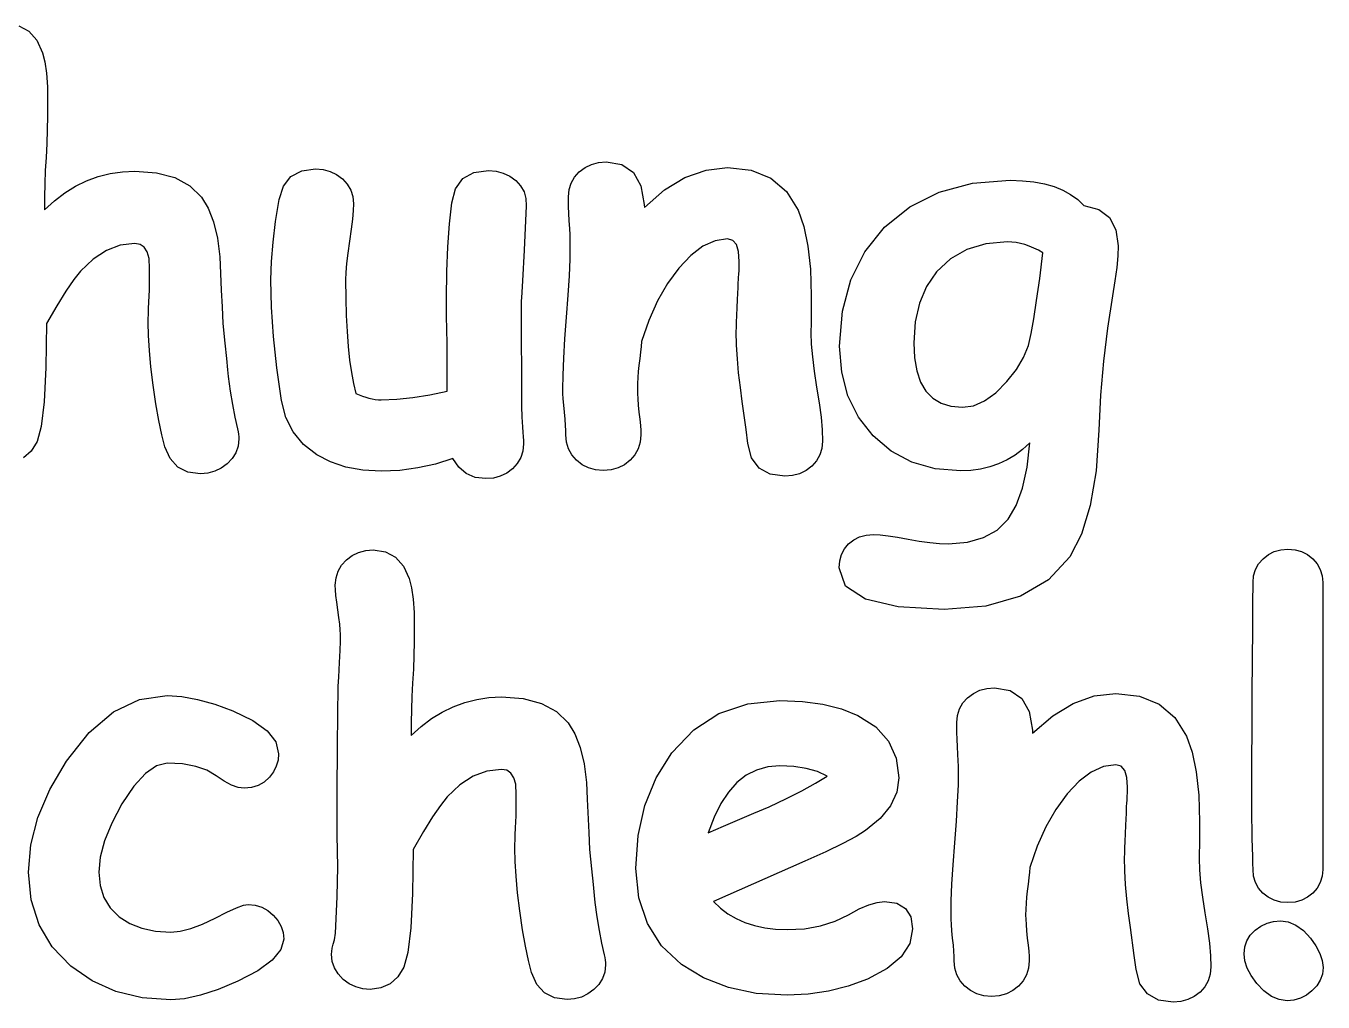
# Model space of a CAD drawing. Extents: x 0.04 to 4.23, y 0.03 to 0.93.
# Drawn here: x 3.186 to 4.227, y 0.143 to 0.927 of the extents above; entities that cross this region are included whole.
import ezdxf

# ---------------------------------------------------------------- set-up
doc = ezdxf.new("R2010")
doc.units = 0
doc.layers.get('0').update_dxf_attribs({"linetype": 'CONTINUOUS'})

msp = doc.modelspace()

# ---------------------------------------------------------------- linework, layer by layer
at = {"color": 0}
for p, q in [((3.17985, 0.926975), (3.18793, 0.922689)), ((3.18793, 0.922689), (3.19428, 0.915474)), ((3.19428, 0.915474), (3.19883, 0.905436)), ((3.19883, 0.905436), (3.20063, 0.898058)), ((3.20063, 0.898058), (3.20193, 0.888943)), ((3.20193, 0.888943), (3.20275, 0.878093)), ((3.20275, 0.878093), (3.20296, 0.865506)), ((3.20296, 0.865506), (3.2029, 0.8546)), ((3.2029, 0.8546), (3.20264, 0.843642)), ((3.20264, 0.843642), (3.20225, 0.832574)), ((3.20225, 0.832574), (3.20167, 0.821451)), ((3.20167, 0.821451), (3.20111, 0.810818)), ((3.40685, 0.810547), (3.41803, 0.812121)), ((3.41803, 0.812121), (3.4241, 0.811578)), ((3.62961, 0.809733), (3.63433, 0.813206)), ((3.63433, 0.813206), (3.63949, 0.815756)), ((3.63949, 0.815756), (3.64518, 0.817219)), ((3.64518, 0.817219), (3.65132, 0.817762)), ((3.65132, 0.817762), (3.6639, 0.815593)), ((3.6639, 0.815593), (3.67312, 0.809244)), ((3.73139, 0.811197), (3.74875, 0.813206)), ((3.74875, 0.813206), (3.76768, 0.811035)), ((3.20111, 0.810818), (3.20068, 0.800293)), ((3.22538, 0.798232), (3.23421, 0.802572)), ((3.23421, 0.802572), (3.24349, 0.805989)), ((3.24349, 0.805989), (3.25304, 0.808431)), ((3.25304, 0.808431), (3.26292, 0.809896)), ((3.26292, 0.809896), (3.27306, 0.810385)), ((3.27306, 0.810385), (3.29031, 0.809082)), ((3.29031, 0.809082), (3.30496, 0.805176)), ((3.30496, 0.805176), (3.317, 0.798665)), ((3.39219, 0.798286), (3.39822, 0.805989)), ((3.39822, 0.805989), (3.40685, 0.810547)), ((3.4241, 0.811578), (3.42969, 0.810112)), ((3.42969, 0.810112), (3.43485, 0.807563)), ((3.43485, 0.807563), (3.43951, 0.80409)), ((3.43951, 0.80409), (3.44342, 0.799914)), ((3.53028, 0.796278), (3.53624, 0.804363)), ((3.53624, 0.804363), (3.54503, 0.80919)), ((3.54503, 0.80919), (3.55675, 0.810818)), ((3.55675, 0.810818), (3.56288, 0.810275)), ((3.56288, 0.810275), (3.56863, 0.808811)), ((3.56863, 0.808811), (3.57383, 0.806261)), ((3.57383, 0.806261), (3.57867, 0.802789)), ((3.57867, 0.802789), (3.58257, 0.798503)), ((3.6231, 0.800836), (3.62582, 0.805556)), ((3.62582, 0.805556), (3.62961, 0.809733)), ((3.67312, 0.809244), (3.6791, 0.798557)), ((3.69797, 0.795247), (3.71446, 0.805231)), ((3.71446, 0.805231), (3.73139, 0.811197)), ((3.76768, 0.811035), (3.78342, 0.804633)), ((3.78342, 0.804633), (3.796, 0.793892)), ((3.94536, 0.800618), (3.97553, 0.803006)), ((3.97553, 0.803006), (3.9854, 0.802681)), ((3.9854, 0.802681), (3.99451, 0.801758)), ((3.99451, 0.801758), (4.00299, 0.800185)), ((3.20068, 0.800293), (3.20047, 0.789768)), ((3.20844, 0.786621), (3.21674, 0.792969)), ((3.21674, 0.792969), (3.22538, 0.798232)), ((3.317, 0.798665), (3.32644, 0.789551)), ((3.38872, 0.787597), (3.39219, 0.798286)), ((3.44342, 0.799914), (3.44618, 0.795193)), ((3.44618, 0.795193), (3.44786, 0.789931)), ((3.52724, 0.784993), (3.53028, 0.796278)), ((3.58257, 0.798503), (3.58535, 0.793728)), ((3.58535, 0.793728), (3.58681, 0.788411)), ((3.62093, 0.789768), (3.62147, 0.795572)), ((3.62147, 0.795572), (3.6231, 0.800836)), ((3.6791, 0.798557), (3.68169, 0.783692)), ((3.68192, 0.781304), (3.69797, 0.795247)), ((3.796, 0.793892), (3.80539, 0.778917)), ((3.89492, 0.781739), (3.91851, 0.793565)), ((3.91851, 0.793565), (3.94536, 0.800618)), ((4.00299, 0.800185), (4.01069, 0.798014)), ((4.01069, 0.798014), (4.01774, 0.795193)), ((4.01774, 0.795193), (4.02403, 0.791721)), ((4.02403, 0.791721), (4.02968, 0.787597)), ((3.20047, 0.789768), (3.20036, 0.779351)), ((3.20036, 0.779351), (3.20844, 0.786621)), ((3.32644, 0.789551), (3.33192, 0.780653)), ((3.3859, 0.769965), (3.38872, 0.787597)), ((3.44786, 0.789931), (3.4484, 0.784125)), ((3.4484, 0.784125), (3.44824, 0.778646)), ((3.52539, 0.768067), (3.52724, 0.784993)), ((3.58713, 0.782607), (3.58529, 0.746799)), ((3.58681, 0.788411), (3.58713, 0.782607)), ((3.62099, 0.786187), (3.62093, 0.789768)), ((3.6211, 0.781793), (3.62099, 0.786187)), ((3.62131, 0.776531), (3.6211, 0.781793)), ((3.68169, 0.783692), (3.68192, 0.781304)), ((3.87462, 0.765246), (3.89492, 0.781739)), ((4.02968, 0.787597), (4.03456, 0.782824)), ((4.03456, 0.782824), (4.0466, 0.779568)), ((3.33192, 0.780653), (3.33621, 0.769749)), ((3.4476, 0.771864), (3.44661, 0.763672)), ((3.44824, 0.778646), (3.4476, 0.771864)), ((3.62158, 0.770454), (3.62131, 0.776531)), ((3.62196, 0.764432), (3.62158, 0.770454)), ((3.80539, 0.778917), (3.80994, 0.76595)), ((4.0466, 0.779568), (4.05524, 0.773058)), ((4.05524, 0.773058), (4.06039, 0.763292)), ((3.33621, 0.769749), (3.33931, 0.756674)), ((3.38385, 0.753364), (3.3859, 0.769965)), ((3.44661, 0.763672), (3.44515, 0.754178)), ((3.52414, 0.749621), (3.52539, 0.768067)), ((3.62224, 0.759224), (3.62196, 0.764432)), ((3.80994, 0.76595), (3.81321, 0.750217)), ((3.85889, 0.745606), (3.87462, 0.765246)), ((4.06039, 0.763292), (4.06212, 0.750271)), ((3.26128, 0.750814), (3.25011, 0.74669)), ((3.27306, 0.752225), (3.26128, 0.750814)), ((3.27729, 0.751465), (3.27306, 0.752225)), ((3.28054, 0.74924), (3.27729, 0.751465)), ((3.33931, 0.756674), (3.34119, 0.74159)), ((3.38265, 0.737739), (3.38385, 0.753364)), ((3.44515, 0.754178), (3.44385, 0.744575)), ((3.52333, 0.729656), (3.52414, 0.749621)), ((3.62239, 0.754775), (3.62224, 0.759224)), ((3.62229, 0.739692), (3.62244, 0.751139)), ((3.62244, 0.751139), (3.62239, 0.754775)), ((3.72894, 0.750054), (3.71918, 0.742731)), ((3.73882, 0.754449), (3.72894, 0.750054)), ((3.74875, 0.755914), (3.73882, 0.754449)), ((3.75282, 0.754775), (3.74875, 0.755914)), ((3.75575, 0.751411), (3.75282, 0.754775)), ((3.75749, 0.745768), (3.75575, 0.751411)), ((3.81321, 0.750217), (3.81515, 0.731554)), ((3.95606, 0.752007), (3.94075, 0.747504)), ((3.97336, 0.753526), (3.95606, 0.752007)), ((3.97678, 0.753364), (3.97336, 0.753526)), ((3.98019, 0.752983), (3.97678, 0.753364)), ((3.98372, 0.752279), (3.98019, 0.752983)), ((3.98725, 0.751357), (3.98372, 0.752279)), ((3.99083, 0.750108), (3.98725, 0.751357)), ((3.99447, 0.748643), (3.99083, 0.750108)), ((4.06212, 0.750271), (4.06185, 0.742296)), ((3.23947, 0.739746), (3.22944, 0.730089)), ((3.25011, 0.74669), (3.23947, 0.739746)), ((3.28293, 0.745497), (3.28054, 0.74924)), ((3.28435, 0.740289), (3.28293, 0.745497)), ((3.28456, 0.738118), (3.28435, 0.740289)), ((3.34119, 0.74159), (3.34174, 0.72819)), ((3.44385, 0.744575), (3.44287, 0.736219)), ((3.58529, 0.746799), (3.58404, 0.722168)), ((3.62169, 0.726238), (3.62229, 0.739692)), ((3.71918, 0.742731), (3.70947, 0.732476)), ((3.75808, 0.737901), (3.75749, 0.745768)), ((3.8476, 0.723144), (3.85889, 0.745606)), ((3.92751, 0.739963), (3.91629, 0.729438)), ((3.94075, 0.747504), (3.92751, 0.739963)), ((3.9981, 0.746853), (3.99447, 0.748643)), ((4.00179, 0.744846), (3.9981, 0.746853)), ((3.99918, 0.724229), (4.00179, 0.744846)), ((4.06185, 0.742296), (4.06099, 0.732964)), ((3.22944, 0.730089), (3.22401, 0.723307)), ((3.28467, 0.734321), (3.28456, 0.738118)), ((3.28478, 0.728787), (3.28467, 0.734321)), ((3.28478, 0.721625), (3.28478, 0.728787)), ((3.38222, 0.723144), (3.38265, 0.737739)), ((3.44233, 0.729058), (3.44211, 0.723144)), ((3.44287, 0.736219), (3.44233, 0.729058)), ((3.52311, 0.708171), (3.52333, 0.729656)), ((3.70947, 0.732476), (3.70042, 0.720053)), ((3.75765, 0.727701), (3.75786, 0.730686)), ((3.75786, 0.730686), (3.75797, 0.733399)), ((3.75797, 0.733399), (3.75803, 0.735786)), ((3.75803, 0.735786), (3.75808, 0.737901)), ((3.81515, 0.731554), (3.81581, 0.710124)), ((3.91629, 0.729438), (3.90831, 0.717665)), ((4.06099, 0.732964), (4.05957, 0.722222)), ((3.22401, 0.723307), (3.21761, 0.714031)), ((3.28461, 0.714789), (3.28472, 0.718533)), ((3.28472, 0.718533), (3.28478, 0.721625)), ((3.34174, 0.72819), (3.34233, 0.714844)), ((3.38276, 0.70101), (3.38222, 0.723144)), ((3.44211, 0.723144), (3.44228, 0.708279)), ((3.58404, 0.722168), (3.58322, 0.708604)), ((3.62076, 0.710721), (3.62169, 0.726238)), ((3.70042, 0.720053), (3.69243, 0.706108)), ((3.75717, 0.716743), (3.75722, 0.720107)), ((3.75722, 0.720107), (3.75726, 0.721138)), ((3.75726, 0.721138), (3.75732, 0.722765)), ((3.75732, 0.722765), (3.75749, 0.724935)), ((3.75749, 0.724935), (3.75765, 0.727701)), ((3.84088, 0.697863), (3.8476, 0.723144)), ((3.99669, 0.706597), (3.99918, 0.724229)), ((4.05957, 0.722222), (4.05757, 0.710124)), ((3.21761, 0.714031), (3.21035, 0.702257)), ((3.28413, 0.705132), (3.2844, 0.710286)), ((3.2844, 0.710286), (3.28461, 0.714789)), ((3.34233, 0.714844), (3.34293, 0.701389)), ((3.44228, 0.708279), (3.4426, 0.694444)), ((3.52311, 0.701714), (3.52311, 0.708171)), ((3.58322, 0.708604), (3.58301, 0.706218)), ((3.61942, 0.693197), (3.62076, 0.710721)), ((3.75672, 0.707086), (3.757, 0.712457)), ((3.757, 0.712457), (3.75717, 0.716743)), ((3.81581, 0.710124), (3.81581, 0.694715)), ((3.90831, 0.717665), (3.90261, 0.704264)), ((4.05757, 0.710124), (4.0535, 0.684244)), ((3.21035, 0.702257), (3.2021, 0.687989)), ((3.28381, 0.695637), (3.2839, 0.700032)), ((3.2839, 0.700032), (3.28413, 0.705132)), ((3.34293, 0.701389), (3.34358, 0.687989)), ((3.38433, 0.677517), (3.38276, 0.70101)), ((3.52317, 0.693522), (3.52311, 0.701714)), ((3.58296, 0.706218), (3.58296, 0.698025)), ((3.58296, 0.698025), (3.58301, 0.687989)), ((3.69243, 0.706108), (3.68544, 0.690539)), ((3.75608, 0.694444), (3.75635, 0.700792)), ((3.75635, 0.700792), (3.75672, 0.707086)), ((3.8386, 0.66976), (3.84088, 0.697863)), ((3.90261, 0.704264), (3.89919, 0.689236)), ((3.99442, 0.691786), (3.99669, 0.706597)), ((3.2021, 0.687989), (3.20161, 0.652615)), ((3.28369, 0.691894), (3.28381, 0.695637)), ((3.28369, 0.688857), (3.28369, 0.691894)), ((3.28396, 0.678276), (3.28369, 0.688857)), ((3.34358, 0.687989), (3.34517, 0.6722)), ((3.4426, 0.694444), (3.44325, 0.681478)), ((3.52333, 0.683485), (3.52317, 0.693522)), ((3.58301, 0.687989), (3.58306, 0.676107)), ((3.61811, 0.675618), (3.61942, 0.693197)), ((3.68544, 0.690539), (3.67953, 0.673449)), ((3.75575, 0.684787), (3.75586, 0.689128)), ((3.75586, 0.689128), (3.75608, 0.694444)), ((3.81569, 0.69005), (3.81565, 0.686197)), ((3.81581, 0.694715), (3.81569, 0.69005)), ((3.89919, 0.689236), (3.89806, 0.672581)), ((3.99224, 0.679958), (3.99442, 0.691786)), ((3.28467, 0.666396), (3.28396, 0.678276)), ((3.38699, 0.652507), (3.38433, 0.677517)), ((3.44325, 0.681478), (3.44407, 0.669542)), ((3.52349, 0.671713), (3.52333, 0.683485)), ((3.75569, 0.681478), (3.75575, 0.684787)), ((3.75592, 0.670736), (3.75569, 0.681478)), ((3.81565, 0.686197), (3.8156, 0.682997)), ((3.8156, 0.682997), (3.8156, 0.68061)), ((3.8156, 0.68061), (3.81586, 0.671496)), ((3.99013, 0.670356), (3.99224, 0.679958)), ((4.0535, 0.684244), (4.05029, 0.657715)), ((3.28592, 0.653103), (3.28467, 0.666396)), ((3.34517, 0.6722), (3.3464, 0.659885)), ((3.44407, 0.669542), (3.44531, 0.658638)), ((3.5236, 0.66135), (3.52349, 0.671713)), ((3.58306, 0.676107), (3.58328, 0.648654)), ((3.61714, 0.660156), (3.61811, 0.675618)), ((3.67925, 0.669542), (3.67882, 0.665093)), ((3.67953, 0.673449), (3.67925, 0.669542)), ((3.75651, 0.659722), (3.75592, 0.670736)), ((3.81586, 0.671496), (3.81674, 0.661242)), ((3.84028, 0.648817), (3.8386, 0.66976)), ((3.89806, 0.672581), (3.89865, 0.660428)), ((3.98622, 0.660753), (3.99013, 0.670356)), ((3.3464, 0.659885), (3.34733, 0.650933)), ((3.44531, 0.658638), (3.44672, 0.648708)), ((3.52365, 0.651585), (3.5236, 0.66135)), ((3.6166, 0.646647), (3.61714, 0.660156)), ((3.67828, 0.659993), (3.67757, 0.654351)), ((3.67882, 0.665093), (3.67828, 0.659993)), ((3.75754, 0.648275), (3.75651, 0.659722)), ((3.81674, 0.661242), (3.81814, 0.649685)), ((3.89865, 0.660428), (3.9005, 0.649957)), ((3.98047, 0.651042), (3.98622, 0.660753)), ((4.05029, 0.657715), (4.04807, 0.630425)), ((3.20161, 0.652615), (3.20019, 0.625054)), ((3.2876, 0.63851), (3.28592, 0.653103)), ((3.34733, 0.650933), (3.34793, 0.645454)), ((3.39068, 0.626139), (3.38699, 0.652507)), ((3.44672, 0.648708), (3.44846, 0.639757)), ((3.52371, 0.642361), (3.52365, 0.651585)), ((3.58328, 0.648654), (3.58333, 0.636774)), ((3.61637, 0.635254), (3.6166, 0.646647)), ((3.67697, 0.649468), (3.6766, 0.644694)), ((3.67757, 0.654351), (3.67697, 0.649468)), ((3.75896, 0.636556), (3.75754, 0.648275)), ((3.81814, 0.649685), (3.82015, 0.63699)), ((3.84532, 0.629829), (3.84028, 0.648817)), ((3.9005, 0.649957), (3.90354, 0.641004)), ((3.97293, 0.641331), (3.98047, 0.651042)), ((3.28982, 0.623426), (3.2876, 0.63851)), ((3.34793, 0.645454), (3.34956, 0.633789)), ((3.44846, 0.639757), (3.45036, 0.631782)), ((3.52371, 0.633735), (3.52371, 0.642361)), ((3.58333, 0.636774), (3.58339, 0.626736)), ((3.61649, 0.631782), (3.61637, 0.635254)), ((3.67632, 0.639919), (3.67626, 0.635254)), ((3.67626, 0.635254), (3.67632, 0.631782)), ((3.6766, 0.644694), (3.67632, 0.639919)), ((3.76047, 0.625271), (3.75896, 0.636556)), ((3.82015, 0.63699), (3.82226, 0.62424)), ((3.90354, 0.641004), (3.90782, 0.633735)), ((3.96392, 0.632269), (3.97293, 0.641331)), ((3.20019, 0.625054), (3.19781, 0.605306)), ((3.34956, 0.633789), (3.35129, 0.622885)), ((3.39415, 0.612631), (3.39068, 0.626139)), ((3.45036, 0.631782), (3.45307, 0.630642)), ((3.45307, 0.630642), (3.45568, 0.629665)), ((3.45568, 0.629665), (3.45828, 0.628797)), ((3.45828, 0.628797), (3.46078, 0.628093)), ((3.46078, 0.628093), (3.46338, 0.627496)), ((3.46338, 0.627496), (3.46588, 0.627115)), ((3.46588, 0.627115), (3.46838, 0.626844)), ((3.46838, 0.626844), (3.47076, 0.62679)), ((3.47076, 0.62679), (3.48313, 0.627225)), ((3.48313, 0.627225), (3.49604, 0.628526)), ((3.49604, 0.628526), (3.5096, 0.630697)), ((3.5096, 0.630697), (3.52371, 0.633735)), ((3.58339, 0.626736), (3.58339, 0.618544)), ((3.61669, 0.627604), (3.61649, 0.631782)), ((3.61714, 0.622558), (3.61669, 0.627604)), ((3.67632, 0.631782), (3.6766, 0.627604)), ((3.6766, 0.627604), (3.67697, 0.622558)), ((3.76351, 0.60281), (3.76047, 0.625271)), ((3.85374, 0.612793), (3.84532, 0.629829)), ((3.90782, 0.633735), (3.91331, 0.628039)), ((3.91331, 0.628039), (3.92003, 0.623969)), ((3.94601, 0.621961), (3.95497, 0.625868)), ((3.95497, 0.625868), (3.96392, 0.632269)), ((4.04807, 0.630425), (4.04671, 0.602485)), ((3.29215, 0.610189), (3.28982, 0.623426)), ((3.35129, 0.622885), (3.35325, 0.612739)), ((3.58339, 0.618544), (3.58344, 0.61594)), ((3.58344, 0.61594), (3.58356, 0.612847)), ((3.61768, 0.616808), (3.61714, 0.622558)), ((3.61828, 0.611111), (3.61768, 0.616808)), ((3.67697, 0.622558), (3.67757, 0.616808)), ((3.67757, 0.616808), (3.67822, 0.611111)), ((3.82226, 0.62424), (3.82374, 0.612793)), ((3.92003, 0.623969), (3.92794, 0.621528)), ((3.92794, 0.621528), (3.93712, 0.620714)), ((3.93712, 0.620714), (3.94601, 0.621961)), ((3.19781, 0.605306), (3.1945, 0.593371)), ((3.2946, 0.598687), (3.29215, 0.610189)), ((3.35325, 0.612739), (3.35531, 0.603353)), ((3.40001, 0.600911), (3.39415, 0.612631)), ((3.58356, 0.612847), (3.58376, 0.609104)), ((3.58376, 0.609104), (3.58404, 0.604872)), ((3.58404, 0.604872), (3.58442, 0.600694)), ((3.61865, 0.606174), (3.61828, 0.611111)), ((3.61892, 0.601997), (3.61865, 0.606174)), ((3.67822, 0.611111), (3.67871, 0.606174)), ((3.67871, 0.606174), (3.67899, 0.601997)), ((3.82374, 0.612793), (3.82465, 0.602539)), ((3.8655, 0.597711), (3.85374, 0.612793)), ((3.29715, 0.589031), (3.2946, 0.598687)), ((3.35531, 0.603353), (3.35579, 0.601128)), ((3.35579, 0.601128), (3.35613, 0.599067)), ((3.35639, 0.595324), (3.35579, 0.589518)), ((3.35613, 0.599067), (3.35633, 0.597114)), ((3.35633, 0.597114), (3.35639, 0.595324)), ((3.40826, 0.590821), (3.40001, 0.600911)), ((3.58442, 0.600694), (3.58469, 0.59706)), ((3.58469, 0.59706), (3.58485, 0.593967)), ((3.58485, 0.593967), (3.5849, 0.591417)), ((3.61897, 0.598579), (3.61892, 0.601997)), ((3.61951, 0.592665), (3.61897, 0.598579)), ((3.6791, 0.598579), (3.67854, 0.592665)), ((3.67899, 0.601997), (3.6791, 0.598579)), ((3.76503, 0.591635), (3.76351, 0.60281)), ((3.82493, 0.593588), (3.82438, 0.587728)), ((3.82465, 0.602539), (3.82493, 0.593588)), ((3.8801, 0.585449), (3.8655, 0.597711)), ((4.04671, 0.602485), (4.04443, 0.569824)), ((3.18967, 0.585558), (3.18354, 0.580024)), ((3.1945, 0.593371), (3.18967, 0.585558)), ((3.30138, 0.579536), (3.29715, 0.589031)), ((3.35406, 0.584256), (3.35113, 0.579536)), ((3.35579, 0.589518), (3.35406, 0.584256)), ((3.41889, 0.582519), (3.40826, 0.590821)), ((3.58436, 0.585613), (3.58268, 0.58035)), ((3.5849, 0.591417), (3.58436, 0.585613)), ((3.6211, 0.587294), (3.61951, 0.592665)), ((3.62375, 0.582465), (3.6211, 0.587294)), ((3.67692, 0.587294), (3.67421, 0.582465)), ((3.67854, 0.592665), (3.67692, 0.587294)), ((3.76801, 0.580132), (3.76503, 0.591635)), ((3.82438, 0.587728), (3.82275, 0.582465)), ((3.89665, 0.576714), (3.8801, 0.585449)), ((3.98546, 0.586968), (3.97939, 0.582411)), ((3.99115, 0.592285), (3.98546, 0.586968)), ((3.9891, 0.572646), (3.99115, 0.592285)), ((3.30751, 0.572754), (3.30138, 0.579536)), ((3.3156, 0.568685), (3.30751, 0.572754)), ((3.34706, 0.575358), (3.34229, 0.571832)), ((3.35113, 0.579536), (3.34706, 0.575358)), ((3.43007, 0.576822), (3.41889, 0.582519)), ((3.44239, 0.572754), (3.43007, 0.576822)), ((3.456, 0.570313), (3.44239, 0.572754)), ((3.51426, 0.575196), (3.5, 0.572049)), ((3.52826, 0.579699), (3.51426, 0.575196)), ((3.53304, 0.572537), (3.52826, 0.579699)), ((3.57992, 0.575629), (3.57601, 0.571451)), ((3.58268, 0.58035), (3.57992, 0.575629)), ((3.62744, 0.578179), (3.62375, 0.582465)), ((3.63194, 0.574544), (3.62744, 0.578179)), ((3.63704, 0.571994), (3.63194, 0.574544)), ((3.6659, 0.574544), (3.66081, 0.571994)), ((3.67042, 0.578179), (3.6659, 0.574544)), ((3.67421, 0.582465), (3.67042, 0.578179)), ((3.77399, 0.57194), (3.76801, 0.580132)), ((3.81625, 0.573406), (3.81164, 0.569878)), ((3.82004, 0.577636), (3.81625, 0.573406)), ((3.82275, 0.582465), (3.82004, 0.577636)), ((3.91525, 0.571451), (3.89665, 0.576714)), ((3.9591, 0.572863), (3.95167, 0.571126)), ((3.96619, 0.575358), (3.9591, 0.572863)), ((3.97299, 0.578504), (3.96619, 0.575358)), ((3.97939, 0.582411), (3.97299, 0.578504)), ((3.98551, 0.555881), (3.9891, 0.572646)), ((3.32557, 0.567329), (3.3156, 0.568685)), ((3.33154, 0.567817), (3.32557, 0.567329)), ((3.33712, 0.569336), (3.33154, 0.567817)), ((3.34229, 0.571832), (3.33712, 0.569336)), ((3.47076, 0.569499), (3.456, 0.570313)), ((3.48551, 0.570096), (3.47076, 0.569499)), ((3.5, 0.572049), (3.48551, 0.570096)), ((3.53896, 0.567492), (3.53304, 0.572537)), ((3.54617, 0.564399), (3.53896, 0.567492)), ((3.55453, 0.563422), (3.54617, 0.564399)), ((3.56071, 0.563911), (3.55453, 0.563422)), ((3.56629, 0.565429), (3.56071, 0.563911)), ((3.57146, 0.567925), (3.56629, 0.565429)), ((3.57601, 0.571451), (3.57146, 0.567925)), ((3.64268, 0.570421), (3.63704, 0.571994)), ((3.64893, 0.569933), (3.64268, 0.570421)), ((3.65517, 0.570421), (3.64893, 0.569933)), ((3.66081, 0.571994), (3.65517, 0.570421)), ((3.78288, 0.567003), (3.77399, 0.57194)), ((3.79476, 0.565375), (3.78288, 0.567003)), ((3.80089, 0.565864), (3.79476, 0.565375)), ((3.80653, 0.567383), (3.80089, 0.565864)), ((3.81164, 0.569878), (3.80653, 0.567383)), ((3.93582, 0.569715), (3.91525, 0.571451)), ((3.9439, 0.570042), (3.93582, 0.569715)), ((3.95167, 0.571126), (3.9439, 0.570042)), ((4.04443, 0.569824), (4.03976, 0.541992)), ((3.98042, 0.541938), (3.98551, 0.555881)), ((3.97379, 0.530871), (3.98042, 0.541938)), ((4.03976, 0.541992), (4.03271, 0.518935)), ((3.95415, 0.516058), (3.96506, 0.52219)), ((3.96506, 0.52219), (3.97379, 0.530871)), ((3.84244, 0.507107), (3.84576, 0.511122)), ((3.84576, 0.511122), (3.84988, 0.514322)), ((3.84988, 0.514322), (3.85454, 0.516656)), ((3.85454, 0.516656), (3.85986, 0.518013)), ((3.85986, 0.518013), (3.86572, 0.5185)), ((3.86572, 0.5185), (3.87115, 0.518229)), ((3.87115, 0.518229), (3.87761, 0.517578)), ((3.87761, 0.517578), (3.88514, 0.516385)), ((3.88514, 0.516385), (3.89372, 0.514811)), ((3.89372, 0.514811), (3.90256, 0.513183)), ((3.90256, 0.513183), (3.91092, 0.512044)), ((3.91092, 0.512044), (3.91872, 0.511339)), ((3.91872, 0.511339), (3.92606, 0.511122)), ((3.92606, 0.511122), (3.94119, 0.512315)), ((3.94119, 0.512315), (3.95415, 0.516058)), ((4.03271, 0.518935), (4.02328, 0.500706)), ((3.44276, 0.498156), (3.44749, 0.501682)), ((3.44749, 0.501682), (3.45258, 0.504178)), ((3.45258, 0.504178), (3.45822, 0.505697)), ((3.45822, 0.505697), (3.46425, 0.506185)), ((3.46425, 0.506185), (3.47412, 0.504775)), ((3.47412, 0.504775), (3.48221, 0.500433)), ((3.48221, 0.500433), (3.48856, 0.493272)), ((3.83865, 0.49745), (3.84006, 0.502604)), ((3.84006, 0.502604), (3.84244, 0.507107)), ((4.02328, 0.500706), (4.00635, 0.48215)), ((4.17844, 0.499024), (4.18272, 0.502442)), ((4.18272, 0.502442), (4.18744, 0.504883)), ((4.18744, 0.504883), (4.19271, 0.506347)), ((4.19271, 0.506347), (4.1984, 0.506836)), ((4.1984, 0.506836), (4.20415, 0.506347)), ((4.20415, 0.506347), (4.20936, 0.504883)), ((4.20936, 0.504883), (4.21414, 0.502442)), ((4.21414, 0.502442), (4.21837, 0.499024)), ((3.43608, 0.489204), (3.43892, 0.493978)), ((3.43892, 0.493978), (3.44276, 0.498156)), ((3.48856, 0.493272), (3.49311, 0.483182)), ((3.83817, 0.491808), (3.83865, 0.49745)), ((3.84343, 0.47716), (3.83817, 0.491808)), ((4.1709, 0.48546), (4.17242, 0.490451)), ((4.17242, 0.490451), (4.17492, 0.495008)), ((4.17492, 0.495008), (4.17844, 0.499024)), ((4.21837, 0.499024), (4.2219, 0.495008)), ((4.2219, 0.495008), (4.22439, 0.490451)), ((4.22439, 0.490451), (4.22592, 0.48546)), ((3.43386, 0.477974), (3.43446, 0.483886)), ((3.43446, 0.483886), (3.43608, 0.489204)), ((3.49311, 0.483182), (3.49496, 0.475803)), ((4.00635, 0.48215), (3.98389, 0.468967)), ((4.17036, 0.463108), (4.17042, 0.479926)), ((4.17042, 0.479926), (4.1709, 0.48546)), ((4.22592, 0.48546), (4.2264, 0.479926)), ((4.2264, 0.479926), (4.2264, 0.249675)), ((3.43403, 0.474229), (3.43386, 0.477974)), ((3.43435, 0.469618), (3.43403, 0.474229)), ((3.435, 0.464247), (3.43435, 0.469618)), ((3.49496, 0.475803), (3.49621, 0.466689)), ((3.85926, 0.466743), (3.84343, 0.47716)), ((3.98389, 0.468967), (3.956, 0.460992)), ((3.43582, 0.458008), (3.435, 0.464247)), ((3.49621, 0.466689), (3.49701, 0.455838)), ((3.88564, 0.460449), (3.85926, 0.466743)), ((3.92258, 0.458387), (3.88564, 0.460449)), ((3.956, 0.460992), (3.92258, 0.458387)), ((4.17025, 0.442492), (4.17036, 0.463108)), ((3.43679, 0.451878), (3.43582, 0.458008)), ((3.43744, 0.44656), (3.43679, 0.451878)), ((3.49701, 0.455838), (3.49724, 0.443251)), ((3.43787, 0.442003), (3.43744, 0.44656)), ((3.43799, 0.43826), (3.43787, 0.442003)), ((3.43793, 0.432889), (3.43799, 0.43826)), ((3.49724, 0.443251), (3.49718, 0.432346)), ((4.17003, 0.418186), (4.17025, 0.442492)), ((3.43767, 0.425347), (3.43793, 0.432889)), ((3.49718, 0.432346), (3.4969, 0.421386)), ((3.43728, 0.415744), (3.43767, 0.425347)), ((3.4969, 0.421386), (3.49653, 0.410319)), ((4.16976, 0.390082), (4.17003, 0.418186)), ((3.43668, 0.403971), (3.43728, 0.415744)), ((3.49653, 0.410319), (3.49593, 0.399197)), ((3.43565, 0.349664), (3.43625, 0.39681)), ((3.43625, 0.39681), (3.43668, 0.403971)), ((3.49593, 0.399197), (3.49539, 0.388618)), ((3.25569, 0.376085), (3.27658, 0.38596)), ((3.27658, 0.38596), (3.29889, 0.389214)), ((3.29889, 0.389214), (3.31065, 0.388456)), ((3.31065, 0.388456), (3.32335, 0.386176)), ((3.32335, 0.386176), (3.33703, 0.382378)), ((3.49539, 0.388618), (3.49496, 0.378039)), ((3.53776, 0.383735), (3.54731, 0.386176)), ((3.54731, 0.386176), (3.55718, 0.387642)), ((3.55718, 0.387642), (3.56733, 0.388129)), ((3.56733, 0.388129), (3.58458, 0.386828)), ((3.58458, 0.386828), (3.59924, 0.382921)), ((3.76481, 0.382704), (3.79064, 0.385308)), ((3.79064, 0.385308), (3.80871, 0.384549)), ((3.93744, 0.383301), (3.94125, 0.387478)), ((3.94125, 0.387478), (3.94596, 0.391004)), ((3.94596, 0.391004), (3.95111, 0.3935)), ((3.95111, 0.3935), (3.95682, 0.395019)), ((3.95682, 0.395019), (3.96294, 0.395508)), ((3.96294, 0.395508), (3.97553, 0.393392)), ((3.97553, 0.393392), (3.98475, 0.38699)), ((3.98475, 0.38699), (3.99072, 0.376357)), ((4.0261, 0.382975), (4.04303, 0.388997)), ((4.04303, 0.388997), (4.06039, 0.39095)), ((4.06039, 0.39095), (4.07932, 0.388835)), ((4.07932, 0.388835), (4.09506, 0.382378)), ((4.1696, 0.362033), (4.16976, 0.390082)), ((3.23622, 0.3597), (3.25569, 0.376085)), ((3.33703, 0.382378), (3.35161, 0.377061)), ((3.35161, 0.377061), (3.36768, 0.369303)), ((3.49496, 0.378039), (3.49474, 0.367567)), ((3.51101, 0.370714), (3.51964, 0.376031)), ((3.51964, 0.376031), (3.52849, 0.380317)), ((3.52849, 0.380317), (3.53776, 0.383735)), ((3.59924, 0.382921), (3.61128, 0.376411)), ((3.61128, 0.376411), (3.62071, 0.367296)), ((3.72151, 0.361654), (3.74175, 0.374783)), ((3.74175, 0.374783), (3.76481, 0.382704)), ((3.80871, 0.384549), (3.82519, 0.382269)), ((3.82519, 0.382269), (3.84006, 0.378472)), ((3.84006, 0.378472), (3.85335, 0.373156)), ((3.93311, 0.373318), (3.93474, 0.378581)), ((3.93474, 0.378581), (3.93744, 0.383301)), ((3.99072, 0.376357), (3.99333, 0.361436)), ((4.0096, 0.373047), (4.0261, 0.382975)), ((4.09506, 0.382378), (4.10764, 0.37169)), ((3.36768, 0.369303), (3.37912, 0.360949)), ((3.49474, 0.367567), (3.49463, 0.357096)), ((3.49463, 0.357096), (3.50271, 0.364421)), ((3.50271, 0.364421), (3.51101, 0.370714)), ((3.62071, 0.367296), (3.62619, 0.358453)), ((3.85335, 0.373156), (3.86768, 0.36404)), ((3.93257, 0.367512), (3.93311, 0.373318)), ((3.93261, 0.363986), (3.93257, 0.367512)), ((3.99354, 0.35905), (4.0096, 0.373047)), ((4.10764, 0.37169), (4.11703, 0.356663)), ((3.21815, 0.336697), (3.23622, 0.3597)), ((3.37912, 0.360949), (3.38601, 0.352051)), ((3.62619, 0.358453), (3.63049, 0.347493)), ((3.70404, 0.343207), (3.72151, 0.361654)), ((3.86768, 0.36404), (3.87793, 0.352647)), ((3.93272, 0.359537), (3.93261, 0.363986)), ((3.93294, 0.354329), (3.93272, 0.359537)), ((3.93321, 0.348199), (3.93294, 0.354329)), ((3.99333, 0.361436), (3.99354, 0.35905)), ((4.11703, 0.356663), (4.12158, 0.34375)), ((4.16943, 0.337674), (4.1696, 0.362033)), ((3.38601, 0.352051), (3.38829, 0.342557)), ((3.43539, 0.309733), (3.43565, 0.349664)), ((3.63049, 0.347493), (3.63357, 0.334472)), ((3.87793, 0.352647), (3.88406, 0.339085)), ((3.9336, 0.342231), (3.93321, 0.348199)), ((4.12158, 0.34375), (4.12483, 0.327963)), ((3.20475, 0.313857), (3.21815, 0.336697)), ((3.29889, 0.334961), (3.29036, 0.332954)), ((3.31119, 0.334364), (3.29889, 0.334961)), ((3.32183, 0.332411), (3.31119, 0.334364)), ((3.38786, 0.337403), (3.38644, 0.332519)), ((3.38829, 0.342557), (3.38786, 0.337403)), ((3.63357, 0.334472), (3.63547, 0.319336)), ((3.6914, 0.323188), (3.70404, 0.343207)), ((3.88406, 0.339085), (3.88612, 0.323242)), ((3.93386, 0.336968), (3.9336, 0.342231)), ((3.93403, 0.332574), (3.93386, 0.336968)), ((4.06039, 0.333658), (4.05046, 0.332194)), ((4.06446, 0.332574), (4.06039, 0.333658)), ((4.16938, 0.317111), (4.16943, 0.337674)), ((3.28147, 0.326768), (3.27225, 0.316569)), ((3.29036, 0.332954), (3.28147, 0.326768)), ((3.33083, 0.329264), (3.32183, 0.332411)), ((3.33817, 0.324761), (3.33083, 0.329264)), ((3.34457, 0.320421), (3.33817, 0.324761)), ((3.38092, 0.323676), (3.37674, 0.319769)), ((3.38417, 0.327963), (3.38092, 0.323676)), ((3.38644, 0.332519), (3.38417, 0.327963)), ((3.54438, 0.324436), (3.53375, 0.317546)), ((3.55556, 0.328614), (3.54438, 0.324436)), ((3.56733, 0.329969), (3.55556, 0.328614)), ((3.57156, 0.32921), (3.56733, 0.329969)), ((3.57482, 0.326986), (3.57156, 0.32921)), ((3.57721, 0.323242), (3.57482, 0.326986)), ((3.57861, 0.318033), (3.57721, 0.323242)), ((3.6824, 0.300999), (3.6914, 0.323188)), ((3.76367, 0.32525), (3.75613, 0.319336)), ((3.77192, 0.329428), (3.76367, 0.32525)), ((3.78093, 0.331976), (3.77192, 0.329428)), ((3.79064, 0.33279), (3.78093, 0.331976)), ((3.80181, 0.332303), (3.79064, 0.33279)), ((3.81185, 0.330729), (3.80181, 0.332303)), ((3.82081, 0.328179), (3.81185, 0.330729)), ((3.81917, 0.318793), (3.82861, 0.324544)), ((3.82861, 0.324544), (3.82081, 0.328179)), ((3.88612, 0.323242), (3.88444, 0.311632)), ((3.93392, 0.317492), (3.93408, 0.328885)), ((3.93408, 0.328885), (3.93403, 0.332574)), ((4.04058, 0.3278), (4.03082, 0.320475)), ((4.05046, 0.332194), (4.04058, 0.3278)), ((4.06739, 0.329156), (4.06446, 0.332574)), ((4.06912, 0.323568), (4.06739, 0.329156)), ((4.06972, 0.315647), (4.06912, 0.323568)), ((4.12483, 0.327963), (4.12679, 0.309353)), ((3.19521, 0.291396), (3.20475, 0.313857)), ((3.27225, 0.316569), (3.26264, 0.302192)), ((3.35042, 0.317275), (3.34457, 0.320421)), ((3.35585, 0.315429), (3.35042, 0.317275)), ((3.36074, 0.314779), (3.35585, 0.315429)), ((3.36664, 0.315321), (3.36074, 0.314779)), ((3.37196, 0.317003), (3.36664, 0.315321)), ((3.37674, 0.319769), (3.37196, 0.317003)), ((3.53375, 0.317546), (3.52371, 0.307835)), ((3.57883, 0.315918), (3.57861, 0.318033)), ((3.57894, 0.312067), (3.57883, 0.315918)), ((3.63547, 0.319336), (3.63601, 0.305989)), ((3.75613, 0.319336), (3.74935, 0.311794)), ((3.79585, 0.306532), (3.80826, 0.312771)), ((3.80826, 0.312771), (3.81917, 0.318793)), ((3.93332, 0.303982), (3.93392, 0.317492)), ((4.03082, 0.320475), (4.02111, 0.310221)), ((4.06961, 0.311143), (4.06972, 0.313585)), ((4.06972, 0.313585), (4.06972, 0.315647)), ((4.16932, 0.300239), (4.16938, 0.317111)), ((3.26264, 0.302192), (3.2545, 0.286892)), ((3.43544, 0.277072), (3.43539, 0.309733)), ((3.52371, 0.307835), (3.51828, 0.301053)), ((3.57904, 0.306586), (3.57894, 0.312067)), ((3.57904, 0.299371), (3.57904, 0.306586)), ((3.63601, 0.305989), (3.63721, 0.279189)), ((3.74322, 0.302517), (3.73785, 0.291612)), ((3.74935, 0.311794), (3.74322, 0.302517)), ((3.78196, 0.300022), (3.79585, 0.306532)), ((3.88444, 0.311632), (3.87944, 0.300726)), ((3.9324, 0.288519), (3.93332, 0.303982)), ((4.02111, 0.310221), (4.01204, 0.297851)), ((4.06896, 0.30051), (4.06912, 0.302681)), ((4.06912, 0.302681), (4.06928, 0.305447)), ((4.06928, 0.305447), (4.0695, 0.308485)), ((4.0695, 0.308485), (4.06961, 0.311143)), ((4.12679, 0.309353), (4.12744, 0.287869)), ((3.51187, 0.291775), (3.50461, 0.280003)), ((3.51828, 0.301053), (3.51187, 0.291775)), ((3.57867, 0.288086), (3.57889, 0.292535)), ((3.57889, 0.292535), (3.579, 0.296332)), ((3.579, 0.296332), (3.57904, 0.299371)), ((3.67697, 0.276747), (3.6824, 0.300999)), ((3.73785, 0.291612), (3.73313, 0.278971)), ((3.74539, 0.284289), (3.76981, 0.294814)), ((3.76981, 0.294814), (3.78196, 0.300022)), ((3.87944, 0.300726), (3.8711, 0.290474)), ((4.01204, 0.297851), (4.00407, 0.283854)), ((4.06863, 0.290201), (4.06879, 0.294542)), ((4.06879, 0.294542), (4.06885, 0.297851)), ((4.06885, 0.297851), (4.0689, 0.298882)), ((4.0689, 0.298882), (4.06896, 0.30051)), ((4.16938, 0.295464), (4.16932, 0.300239)), ((4.16943, 0.28966), (4.16938, 0.295464)), ((3.18946, 0.26926), (3.19521, 0.291396)), ((3.2545, 0.286892), (3.24864, 0.272678)), ((3.57818, 0.277778), (3.5784, 0.282878)), ((3.5784, 0.282878), (3.57867, 0.288086)), ((3.73313, 0.278971), (3.74539, 0.284289)), ((3.8711, 0.290474), (3.85943, 0.280925)), ((3.93104, 0.270942), (3.9324, 0.288519)), ((4.00407, 0.283854), (3.99707, 0.268337)), ((4.06799, 0.278538), (4.06836, 0.284885)), ((4.06836, 0.284885), (4.06863, 0.290201)), ((4.12744, 0.287869), (4.12744, 0.272461)), ((4.1696, 0.282769), (4.16943, 0.28966)), ((4.16976, 0.274849), (4.1696, 0.282769)), ((3.24864, 0.272678), (3.24517, 0.259549)), ((3.43582, 0.251628), (3.43544, 0.277072)), ((3.50461, 0.280003), (3.49636, 0.265733)), ((3.57796, 0.26964), (3.57807, 0.273383)), ((3.57807, 0.273383), (3.57818, 0.277778)), ((3.63721, 0.279189), (3.63786, 0.265733)), ((3.67518, 0.250325), (3.67697, 0.276747)), ((3.85183, 0.276204), (3.84114, 0.270508)), ((3.85943, 0.280925), (3.85183, 0.276204)), ((3.92974, 0.253418), (3.93104, 0.270942)), ((4.06749, 0.266872), (4.06771, 0.27219)), ((4.06771, 0.27219), (4.06799, 0.278538)), ((4.12744, 0.272461), (4.12733, 0.26785)), ((4.17003, 0.267036), (4.16976, 0.274849)), ((3.18756, 0.247504), (3.18946, 0.26926)), ((3.49636, 0.265733), (3.49588, 0.23036)), ((3.57796, 0.266601), (3.57796, 0.26964)), ((3.57824, 0.256076), (3.57796, 0.266601)), ((3.63786, 0.265733), (3.63943, 0.25)), ((3.82742, 0.263835), (3.8106, 0.256185)), ((3.84114, 0.270508), (3.82742, 0.263835)), ((3.99707, 0.268337), (3.99115, 0.251193)), ((4.06733, 0.259224), (4.06739, 0.262532)), ((4.06739, 0.262532), (4.06749, 0.266872)), ((4.12728, 0.263943), (4.12722, 0.260796)), ((4.12722, 0.260796), (4.12722, 0.258356)), ((4.12733, 0.26785), (4.12728, 0.263943)), ((4.17025, 0.2602), (4.17003, 0.267036)), ((3.24517, 0.259549), (3.24397, 0.247504)), ((3.43528, 0.22781), (3.43582, 0.251628)), ((3.57894, 0.24414), (3.57824, 0.256076)), ((3.63943, 0.25), (3.64068, 0.237631)), ((3.67746, 0.226887), (3.67518, 0.250325)), ((3.8106, 0.256185), (3.73747, 0.22385)), ((3.92876, 0.237901), (3.92974, 0.253418)), ((3.99115, 0.251193), (3.99089, 0.247342)), ((4.06754, 0.248535), (4.06733, 0.259224)), ((4.12722, 0.258356), (4.1275, 0.249294)), ((4.17036, 0.254449), (4.17025, 0.2602)), ((4.17042, 0.249675), (4.17036, 0.254449)), ((3.18967, 0.225206), (3.18756, 0.247504)), ((3.24397, 0.247504), (3.24501, 0.236762)), ((3.58018, 0.230903), (3.57894, 0.24414)), ((3.99044, 0.242839), (3.9899, 0.237793)), ((3.99089, 0.247342), (3.99044, 0.242839)), ((4.06814, 0.237468), (4.06754, 0.248535)), ((4.1275, 0.249294), (4.12836, 0.238986)), ((4.1709, 0.244194), (4.17042, 0.249675)), ((4.17236, 0.23915), (4.1709, 0.244194)), ((4.22592, 0.244194), (4.22439, 0.23915)), ((4.2264, 0.249675), (4.22592, 0.244194)), ((3.24501, 0.236762), (3.2481, 0.22716)), ((3.49588, 0.23036), (3.49447, 0.2028)), ((3.58187, 0.216254), (3.58018, 0.230903)), ((3.64068, 0.237631), (3.6416, 0.228733)), ((3.92822, 0.224447), (3.92876, 0.237901)), ((3.98921, 0.232096), (3.98861, 0.227268)), ((3.9899, 0.237793), (3.98921, 0.232096)), ((4.06917, 0.226074), (4.06814, 0.237468)), ((4.12836, 0.238986), (4.12978, 0.227485)), ((4.17481, 0.234646), (4.17236, 0.23915)), ((4.17822, 0.230578), (4.17481, 0.234646)), ((4.18251, 0.227268), (4.17822, 0.230578)), ((4.21837, 0.230578), (4.21419, 0.227268)), ((4.2219, 0.234646), (4.21837, 0.230578)), ((4.22439, 0.23915), (4.2219, 0.234646)), ((3.19607, 0.205186), (3.18967, 0.225206)), ((3.2481, 0.22716), (3.25325, 0.218858)), ((3.25325, 0.218858), (3.26047, 0.211697)), ((3.34685, 0.215278), (3.35449, 0.218696)), ((3.35449, 0.218696), (3.36019, 0.220811)), ((3.36019, 0.220811), (3.36399, 0.221463)), ((3.36399, 0.221463), (3.36963, 0.220975)), ((3.36963, 0.220975), (3.37483, 0.219347)), ((3.37483, 0.219347), (3.37961, 0.216743)), ((3.43463, 0.210069), (3.43528, 0.22781)), ((3.6416, 0.228733), (3.64219, 0.223199)), ((3.64219, 0.223199), (3.64382, 0.211535)), ((3.68431, 0.206218), (3.67746, 0.226887)), ((3.73747, 0.22385), (3.74294, 0.218588)), ((3.85433, 0.217882), (3.86197, 0.221192)), ((3.86197, 0.221192), (3.86876, 0.223199)), ((3.86876, 0.223199), (3.87462, 0.22385)), ((3.87462, 0.22385), (3.8845, 0.222493)), ((3.8845, 0.222493), (3.89154, 0.218371)), ((3.928, 0.212999), (3.92822, 0.224447)), ((3.98822, 0.222439), (3.98796, 0.217719)), ((3.98861, 0.227268), (3.98822, 0.222439)), ((4.07058, 0.214301), (4.06917, 0.226074)), ((4.12978, 0.227485), (4.13178, 0.214735)), ((4.18728, 0.224881), (4.18251, 0.227268)), ((4.1926, 0.223469), (4.18728, 0.224881)), ((4.1984, 0.222982), (4.1926, 0.223469)), ((4.20421, 0.223469), (4.1984, 0.222982)), ((4.20947, 0.224881), (4.20421, 0.223469)), ((4.21419, 0.227268), (4.20947, 0.224881)), ((3.26047, 0.211697), (3.26893, 0.206326)), ((3.32721, 0.205567), (3.33729, 0.210394)), ((3.33729, 0.210394), (3.34685, 0.215278)), ((3.37961, 0.216743), (3.38396, 0.212999)), ((3.38396, 0.212999), (3.38764, 0.208658)), ((3.38764, 0.208658), (3.39031, 0.203939)), ((3.43397, 0.198514), (3.43463, 0.210069)), ((3.5841, 0.201226), (3.58187, 0.216254)), ((3.64382, 0.211535), (3.64556, 0.200629)), ((3.74294, 0.218588), (3.74897, 0.213975)), ((3.74897, 0.213975), (3.75553, 0.210124)), ((3.75553, 0.210124), (3.76264, 0.206922)), ((3.83512, 0.208008), (3.84576, 0.213217)), ((3.84576, 0.213217), (3.85433, 0.217882)), ((3.89154, 0.218371), (3.89578, 0.211535)), ((3.89578, 0.211535), (3.89719, 0.201932)), ((3.92811, 0.209581), (3.928, 0.212999)), ((3.92833, 0.20535), (3.92811, 0.209581)), ((3.98796, 0.217719), (3.9879, 0.212999)), ((3.9879, 0.212999), (3.98796, 0.209581)), ((3.98796, 0.209581), (3.98822, 0.20535)), ((4.0721, 0.203017), (4.07058, 0.214301)), ((4.13178, 0.214735), (4.1339, 0.20204)), ((4.18685, 0.207954), (4.19233, 0.208442)), ((4.19233, 0.208442), (4.19874, 0.207574)), ((3.20671, 0.187446), (3.19607, 0.205186)), ((3.26893, 0.206326), (3.2786, 0.202419)), ((3.2786, 0.202419), (3.28956, 0.200142)), ((3.28956, 0.200142), (3.30171, 0.199328)), ((3.30171, 0.199328), (3.3094, 0.200032)), ((3.3094, 0.200032), (3.31787, 0.202094)), ((3.31787, 0.202094), (3.32721, 0.205567)), ((3.39031, 0.203939), (3.39187, 0.199001)), ((3.39187, 0.199001), (3.39242, 0.193685)), ((3.43321, 0.193033), (3.43397, 0.198514)), ((3.49447, 0.2028), (3.49208, 0.183051)), ((3.58643, 0.187933), (3.5841, 0.201226)), ((3.64556, 0.200629), (3.64751, 0.190483)), ((3.69569, 0.188368), (3.68431, 0.206218)), ((3.76264, 0.206922), (3.77029, 0.204482)), ((3.77029, 0.204482), (3.77849, 0.202692)), ((3.77849, 0.202692), (3.78722, 0.20166)), ((3.78722, 0.20166), (3.7965, 0.201281)), ((3.7965, 0.201281), (3.81049, 0.20204)), ((3.81049, 0.20204), (3.82335, 0.204264)), ((3.82335, 0.204264), (3.83512, 0.208008)), ((3.89719, 0.201932), (3.89492, 0.190158)), ((3.92876, 0.200358), (3.92833, 0.20535)), ((3.92931, 0.194553), (3.92876, 0.200358)), ((3.98822, 0.20535), (3.98861, 0.200358)), ((3.98861, 0.200358), (3.98921, 0.194553)), ((4.07514, 0.180556), (4.0721, 0.203017)), ((4.1339, 0.20204), (4.13536, 0.190539)), ((4.16824, 0.196832), (4.17215, 0.200846)), ((4.17215, 0.200846), (4.17676, 0.204156)), ((4.17676, 0.204156), (4.18164, 0.206543)), ((4.18164, 0.206543), (4.18685, 0.207954)), ((4.19874, 0.207574), (4.20486, 0.204969)), ((4.20486, 0.204969), (4.21078, 0.200629)), ((4.21078, 0.200629), (4.21642, 0.194553)), ((3.22163, 0.171983), (3.20671, 0.187446)), ((3.39242, 0.193685), (3.39014, 0.185221)), ((3.43142, 0.186469), (3.43218, 0.189561)), ((3.43218, 0.189561), (3.43321, 0.193033)), ((3.58886, 0.176486), (3.58643, 0.187933)), ((3.64751, 0.190483), (3.64958, 0.181099)), ((3.71164, 0.173286), (3.69569, 0.188368)), ((3.89492, 0.190158), (3.88813, 0.179471)), ((3.9299, 0.188857), (3.92931, 0.194553)), ((3.93028, 0.183919), (3.9299, 0.188857)), ((3.98921, 0.194553), (3.98986, 0.188857)), ((3.98986, 0.188857), (3.99035, 0.183919)), ((4.13536, 0.190539), (4.13628, 0.180339)), ((4.16325, 0.181967), (4.16379, 0.187392)), ((4.16379, 0.187392), (4.16547, 0.192329)), ((4.16547, 0.192329), (4.16824, 0.196832)), ((4.21642, 0.194553), (4.22086, 0.18826)), ((4.22086, 0.18826), (4.22407, 0.182238)), ((3.39014, 0.185221), (3.38319, 0.176758)), ((3.43083, 0.181532), (3.43099, 0.183811)), ((3.43142, 0.175781), (3.43083, 0.181532)), ((3.43099, 0.183811), (3.43142, 0.186469)), ((3.49208, 0.183051), (3.48876, 0.171115)), ((3.64958, 0.181099), (3.65007, 0.178928)), ((3.65007, 0.178928), (3.65039, 0.176813)), ((3.88813, 0.179471), (3.87679, 0.169976)), ((3.93056, 0.179742), (3.93028, 0.183919)), ((3.93061, 0.176324), (3.93056, 0.179742)), ((3.99035, 0.183919), (3.99061, 0.179742)), ((3.99061, 0.179742), (3.99072, 0.176324)), ((4.07667, 0.169379), (4.07514, 0.180556)), ((4.13628, 0.180339), (4.13656, 0.171332)), ((4.1639, 0.176324), (4.16325, 0.181967)), ((4.22407, 0.182238), (4.22597, 0.176432)), ((3.23876, 0.160101), (3.22163, 0.171983)), ((3.37169, 0.168294), (3.35553, 0.159831)), ((3.38319, 0.176758), (3.37169, 0.168294)), ((3.43317, 0.170518), (3.43142, 0.175781)), ((3.43608, 0.16569), (3.43317, 0.170518)), ((3.48876, 0.171115), (3.48394, 0.163357)), ((3.59142, 0.166775), (3.58886, 0.176486)), ((3.59565, 0.157281), (3.59142, 0.166775)), ((3.65007, 0.167264), (3.64833, 0.162001)), ((3.65067, 0.173068), (3.65007, 0.167264)), ((3.65039, 0.176813), (3.65061, 0.174914)), ((3.65061, 0.174914), (3.65067, 0.173068)), ((3.72933, 0.162489), (3.71164, 0.173286)), ((3.87679, 0.169976), (3.86094, 0.161567)), ((3.93115, 0.17041), (3.93061, 0.176324)), ((3.93272, 0.165039), (3.93115, 0.17041)), ((3.99018, 0.17041), (3.98856, 0.165039)), ((3.99072, 0.176324), (3.99018, 0.17041)), ((4.07964, 0.157878), (4.07667, 0.169379)), ((4.13656, 0.171332), (4.13601, 0.165528)), ((4.16581, 0.170464), (4.1639, 0.176324)), ((4.169, 0.164388), (4.16581, 0.170464)), ((4.22597, 0.176432), (4.22661, 0.170899)), ((4.22661, 0.170899), (4.22607, 0.165582)), ((3.25781, 0.151639), (3.23876, 0.160101)), ((3.35553, 0.159831), (3.33979, 0.153321)), ((3.44015, 0.16135), (3.43608, 0.16569)), ((3.4451, 0.157824), (3.44015, 0.16135)), ((3.45036, 0.155328), (3.4451, 0.157824)), ((3.47781, 0.157769), (3.47049, 0.15446)), ((3.48394, 0.163357), (3.47781, 0.157769)), ((3.60178, 0.150499), (3.59565, 0.157281)), ((3.6454, 0.157281), (3.64133, 0.153103)), ((3.64833, 0.162001), (3.6454, 0.157281)), ((3.74935, 0.154731), (3.72933, 0.162489)), ((3.86094, 0.161567), (3.84554, 0.155871)), ((3.93539, 0.160211), (3.93272, 0.165039)), ((3.93907, 0.155925), (3.93539, 0.160211)), ((3.98583, 0.160211), (3.98204, 0.155925)), ((3.98856, 0.165039), (3.98583, 0.160211)), ((4.08561, 0.149685), (4.07964, 0.157878)), ((4.13439, 0.160211), (4.13167, 0.155436)), ((4.13601, 0.165528), (4.13439, 0.160211)), ((4.17344, 0.158094), (4.169, 0.164388)), ((4.17919, 0.152018), (4.17344, 0.158094)), ((4.22439, 0.160644), (4.22163, 0.156142)), ((4.22607, 0.165582), (4.22439, 0.160644)), ((3.27881, 0.146539), (3.25781, 0.151639)), ((3.30171, 0.144857), (3.27881, 0.146539)), ((3.31287, 0.145833), (3.30171, 0.144857)), ((3.32557, 0.1486), (3.31287, 0.145833)), ((3.33979, 0.153321), (3.32557, 0.1486)), ((3.45594, 0.153808), (3.45036, 0.155328)), ((3.46186, 0.153321), (3.45594, 0.153808)), ((3.47049, 0.15446), (3.46186, 0.153321)), ((3.60986, 0.146431), (3.60178, 0.150499)), ((3.61985, 0.145074), (3.60986, 0.146431)), ((3.6314, 0.147081), (3.62582, 0.145617)), ((3.63656, 0.149631), (3.6314, 0.147081)), ((3.64133, 0.153103), (3.63656, 0.149631)), ((3.77175, 0.150119), (3.74935, 0.154731)), ((3.7965, 0.148546), (3.77175, 0.150119)), ((3.81332, 0.14936), (3.7965, 0.148546)), ((3.82964, 0.151801), (3.81332, 0.14936)), ((3.84554, 0.155871), (3.82964, 0.151801)), ((3.94358, 0.152344), (3.93907, 0.155925)), ((3.94868, 0.149739), (3.94358, 0.152344)), ((3.95432, 0.148221), (3.94868, 0.149739)), ((3.96056, 0.147678), (3.95432, 0.148221)), ((3.96679, 0.148221), (3.96056, 0.147678)), ((3.97244, 0.149739), (3.96679, 0.148221)), ((3.97754, 0.152344), (3.97244, 0.149739)), ((3.98204, 0.155925), (3.97754, 0.152344)), ((4.09451, 0.144749), (4.08561, 0.149685)), ((4.12326, 0.147678), (4.11817, 0.145128)), ((4.12788, 0.15115), (4.12326, 0.147678)), ((4.13167, 0.155436), (4.12788, 0.15115)), ((4.18517, 0.147678), (4.17919, 0.152018)), ((4.19135, 0.145074), (4.18517, 0.147678)), ((4.20839, 0.146158), (4.20324, 0.144694)), ((4.21322, 0.1486), (4.20839, 0.146158)), ((4.21772, 0.152018), (4.21322, 0.1486)), ((4.22163, 0.156142), (4.21772, 0.152018)), ((3.62582, 0.145617), (3.61985, 0.145074)), ((4.10639, 0.143121), (4.09451, 0.144749)), ((4.11253, 0.143664), (4.10639, 0.143121)), ((4.11817, 0.145128), (4.11253, 0.143664)), ((4.19775, 0.144206), (4.19135, 0.145074)), ((4.20324, 0.144694), (4.19775, 0.144206))]:
    msp.add_line(p, q, dxfattribs=at)

doc.saveas('drawing.dxf')
